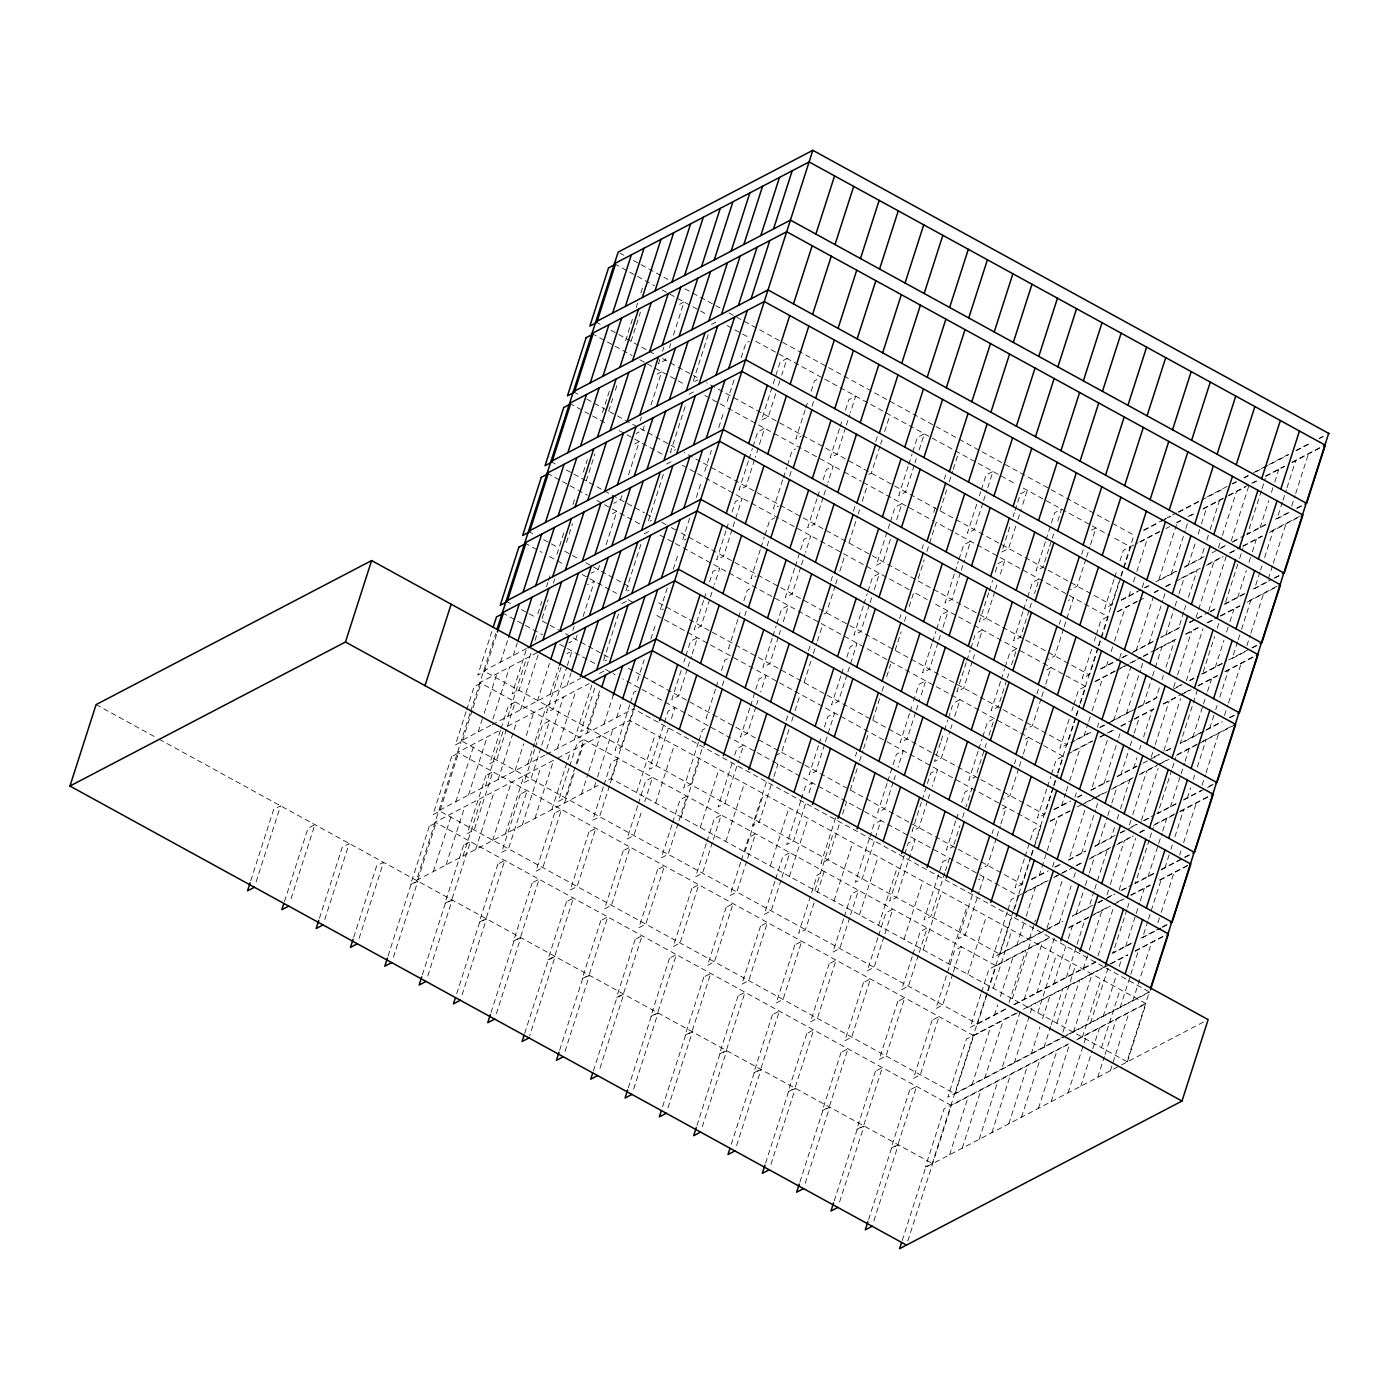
<?xml version="1.0" encoding="UTF-8"?>
<svg xmlns="http://www.w3.org/2000/svg" width="1399" height="1399" viewBox="0 0 1399 1399"><rect width="100%" height="100%" fill="white"/><g stroke="black" fill="none" stroke-linecap="round" stroke-linejoin="round"><path stroke-width="0.75" stroke-dasharray="5 3.75" d="M250.788 880.688L273.662 809.426L280.552 805.824L255.055 885.235M284.452 901.568L307.99 828.26L314.88 824.658L290.03 902.023M319.427 918.356L342.3 847.094L349.19 843.492L323.694 922.903M353.737 937.19L376.628 865.929L383.518 862.326L358.022 941.737M466.059 711.689L455.392 744.933L462.282 741.33L472.285 710.167M466.724 709.608L474.069 686.752L480.959 683.149L472.949 708.086M491.818 631.491L477.793 675.122L484.684 671.52L497.362 632.033M388.065 956.024L410.939 884.763L417.829 881.16L392.332 960.571M469.924 713.752L416.43 880.391L597.95 785.469M470.589 711.671L495.683 633.555M433.358 871.542L452.034 813.361M455.777 801.732L474.453 743.551M478.178 731.922L483.512 715.291M484.194 713.21L496.855 673.741M500.597 662.112L507.942 639.256M446.054 864.897L464.73 806.716M468.473 795.087L487.149 736.906M492.885 719.051L509.568 667.096M513.293 655.466L517.298 642.998M500.387 730.523L489.702 763.767L496.593 760.164L506.595 729.001M501.052 728.442L508.379 705.586L515.269 701.983L507.277 726.92M526.129 650.325L512.121 693.956L519.012 690.354L531.025 652.948M537.863 613.759L541.868 601.29M546.537 586.741L547.883 582.596M548.548 580.515L550.541 574.272M556.942 554.336L564.951 529.399M572.96 504.462L575.619 496.155M583.366 472.058L587.37 459.589M602.444 412.635L610.454 387.698M625.528 340.744L632.855 317.888M636.195 307.5L637.524 303.356M640.864 292.951L642.875 286.725M422.376 974.858L445.267 903.597L452.157 899.994L427.307 977.359M462.982 856.048L481.658 797.867M485.401 786.238L504.077 728.057M507.82 716.428L526.496 658.247M535.013 640.48L537.688 632.173M542.095 618.463L548.093 599.769M553.427 583.138L554.756 578.994M566.508 542.427L572.506 523.716M586.251 480.924L594.925 453.906M608.67 411.114L612.675 398.645M615.333 390.338L618.008 382.014M631.071 341.304L640.41 312.204M475.677 849.403L494.354 791.222M498.096 779.593L516.773 721.412M520.515 709.783L539.192 651.619M492.605 840.554L511.282 782.373M515.024 770.744L523.698 743.743M526.374 735.419L533.701 712.563M537.443 700.934L549.44 663.528M505.319 833.909L523.995 775.746M527.72 764.099L534.401 743.324M535.065 741.243L546.397 705.935M550.139 694.289L558.813 667.288M534.698 749.357L524.03 782.601L530.921 778.998L540.923 747.835M535.362 747.276L542.707 724.42L549.597 720.817L541.588 745.754M561.121 667.078L546.449 712.791L553.322 709.188L566.665 667.638M572.856 630.512L574.185 626.35M640.095 421.082L641.424 416.919M659.838 359.578L658.509 363.74L665.399 360.138L666.728 355.976M662.514 351.271L663.843 347.109M456.704 993.692L479.577 922.431L486.467 918.828L461.635 996.193M567.347 665.557L572.016 651.007L566.84 653.7M577.07 635.216L575.741 639.378L568.851 642.98M583.086 616.522L594.418 581.197L587.528 584.799M599.489 565.406L598.16 569.568L591.27 573.17M606.169 544.631L616.837 511.387L609.947 514.989M621.908 495.596L620.579 499.758L613.689 503.36M628.571 474.821L639.256 441.577L632.365 445.179M644.309 425.786L642.98 429.948L636.09 433.55M650.99 405.01L661.657 371.767L656.498 374.477M669.404 347.669L670.733 343.507M673.409 335.2L684.076 301.957L678.917 304.667M522.247 825.06L540.923 766.897M546.659 749.025L563.325 697.087M567.067 685.44L571.072 672.971M534.943 818.432L553.619 760.252L435.106 822.21L951.32 1105.472L1068.906 1044.004M557.344 748.622L576.038 690.441M551.871 809.566L567.207 761.79M567.872 759.709L570.547 751.403M574.272 739.756L592.966 681.593M569.026 768.191L558.341 801.435L565.231 797.832L575.234 766.652M569.69 766.11L577.035 743.254L583.908 739.651L575.916 764.588M594.767 687.993L580.76 731.625L587.65 728.022L599.664 690.616M618.515 614.021L603.179 661.814L606.624 660.013M640.934 544.211L625.598 592.004L629.025 590.203M663.353 474.401L647.999 522.194L651.444 520.393M685.09 406.672L670.418 452.384L675.577 449.674M708.174 334.781L692.837 382.574L697.996 379.863M491.032 1012.526L513.905 941.265L520.795 937.662L495.946 1015.027M564.566 802.939L574.569 771.776M577.245 763.452L583.243 744.758M586.985 733.128L600.328 691.578M581.494 794.09L588.157 773.315M588.839 771.234L600.171 735.909M603.913 724.28L613.252 695.181M594.19 787.445L596.866 779.138M597.53 777.057L612.867 729.264M616.609 717.635L621.943 701.004M603.336 787.025L592.669 820.251L599.559 816.666L609.562 785.486M604.001 784.944L611.346 762.088L618.236 758.485L610.226 783.423M629.76 704.746L615.088 750.441L621.978 746.856L634.639 707.369M630.424 702.665L633.764 692.278L637.21 690.476M637.489 680.648L644.17 659.856M650.832 639.081L656.166 622.468M667.253 587.982L659.908 610.838L663.353 609.037M673.251 569.271L678.585 552.657M689.655 518.172L682.327 541.028L685.772 539.227M696.335 497.397L701.004 482.847M704.729 471.218L711.409 450.426M718.754 427.587L723.423 413.037M727.148 401.408L734.492 378.552M741.155 357.777L745.824 343.227L749.269 341.426M524.695 1033.389L548.233 960.081L555.106 956.496L529.609 1035.89M611.118 778.596L633.537 708.786L1149.366 991.839L1126.947 1061.649L611.118 778.596L605.487 781.551M636.597 792.568L655.274 734.388M637.664 805.841L626.997 839.085L633.869 835.483L641.879 810.563M638.329 803.778L645.673 780.922L652.564 777.319L644.554 802.257M681.156 670.383L671.817 699.465L678.707 695.88L687.381 668.862M683.831 662.077L685.16 657.915M685.825 655.834L690.494 641.302L697.384 637.699L692.05 654.312M703.575 600.573L694.236 629.655L701.109 626.07L709.783 599.052M704.239 598.492L706.897 590.186M709.573 581.879L712.913 571.491L719.803 567.889L714.452 584.502M725.976 530.763L716.638 559.845L723.528 556.26L732.202 529.242M726.641 528.682L729.316 520.376M731.992 512.069L735.314 501.681L742.204 498.079L732.866 527.161M748.395 460.953L739.057 490.035L745.947 486.45L754.621 459.432M749.06 458.872L752.4 448.484M753.064 446.403L757.733 431.871L764.623 428.269L755.285 457.351M559.67 1050.194L582.544 978.915L589.434 975.313L563.937 1054.724M668.302 728.284L656.288 765.69L649.398 769.275L668.075 711.112L674.965 707.509L670.96 719.978M688.046 666.781L691.386 656.393M710.465 596.971L713.787 586.583M775.693 393.784L768.366 416.64L761.476 420.225L780.152 362.061L787.042 358.459L781.691 375.072M778.369 385.459L781.027 377.153M655.694 803.061L674.37 744.88M671.975 824.676L661.307 857.919L668.197 854.317L678.2 823.154M672.657 822.612L679.984 799.756L686.874 796.153L678.865 821.073M698.398 742.414L683.726 788.109L690.616 784.507L702.613 747.118M699.063 740.333L702.403 729.946L705.848 728.145M715.484 689.217L706.128 718.299L709.573 716.498M716.148 687.136L718.806 678.83M721.482 670.523L724.822 660.136L729.981 657.425M737.885 619.407L728.547 648.489L731.992 646.688M738.55 617.326L741.225 609.02M743.901 600.713L747.223 590.326L752.4 587.615M760.304 549.597L750.966 578.679L756.125 575.986M760.969 547.516L764.309 537.129M764.973 535.048L769.642 520.515L774.801 517.805M782.723 479.787L773.385 508.869L778.543 506.176M783.388 477.706L786.71 467.318M787.392 465.237L792.061 450.705L795.506 448.904M805.125 409.977L795.786 439.059L800.962 436.366M805.789 407.896L808.465 399.589M811.14 391.283L814.463 380.895L817.908 379.094M593.333 1071.057L616.872 997.749L623.762 994.147L598.912 1071.529M722.356 685.615L724.367 679.389M744.775 615.805L746.786 609.579M767.194 545.995L769.188 539.769M789.596 476.185L791.607 469.959M812.015 406.375L814.026 400.149M681.173 817.033L699.85 758.853M700.269 827.509L718.946 769.345M706.303 843.51L695.635 876.753L702.525 873.151L712.528 841.988M706.967 841.446L714.312 818.59L721.202 814.987L713.193 839.907M732.044 763.312L718.037 806.943L724.927 803.341L738.934 759.709M734.72 755.005L736.713 748.78L743.603 745.177L739.599 757.646M749.794 708.051L740.456 737.133L747.346 733.531L756.02 706.53M750.459 705.97L759.132 678.97L766.022 675.367L760.689 691.98M772.213 638.241L762.875 667.323L769.765 663.721L778.421 636.72M772.878 636.16L776.218 625.773M776.882 623.692L781.551 609.16L788.441 605.557L783.108 622.17M794.615 568.431L785.276 597.513L792.166 593.91L800.84 566.91M795.297 566.35L803.97 539.349L810.843 535.747L805.509 552.36M817.033 498.621L807.695 527.703L814.585 524.1L823.259 497.1M817.698 496.54L820.374 488.234M823.032 479.927L826.372 469.539L833.262 465.937L827.928 482.55M839.452 428.811L830.114 457.893L837.004 454.29L845.678 427.29M840.117 426.73L842.793 418.423M845.451 410.117L848.791 399.729L855.681 396.127L850.347 412.74M628.308 1087.845L651.182 1016.583L658.072 1012.981L633.24 1090.363M756.684 704.449L758.013 700.287M779.103 634.639L780.432 630.477M801.505 564.829L804.845 554.441M823.924 495.019L827.264 484.631M846.343 425.209L849.665 414.821M725.749 841.499L744.425 783.318M740.631 862.344L729.946 895.587L736.836 891.985L746.839 860.822M741.295 860.263L748.622 837.424L755.512 833.821L747.503 858.741M766.372 782.146L752.365 825.777L759.255 822.175L773.262 778.543M786.116 720.642L788.127 714.417M808.535 650.85L810.528 644.607M830.936 581.04L832.947 574.797M853.355 511.23L855.366 504.987M875.774 441.419L877.768 435.176M662.619 1106.679L685.51 1035.417L692.4 1031.815L666.903 1111.226M744.863 851.974L763.539 793.81M773.927 776.48L777.931 764.011L774.486 765.813M789.001 729.509L781.656 752.365L776.497 755.075M791.677 721.202L794.335 712.895M794.999 710.814L800.35 694.201M804.075 682.555L812.749 655.554M813.414 653.473L816.754 643.085M817.418 641.004L822.752 624.391M835.168 585.744L826.494 612.745L819.604 616.347M835.833 583.663L837.162 579.501M839.837 571.194L845.171 554.581M848.913 542.934L857.57 515.934M858.252 513.853L859.581 509.691M862.239 501.384L867.59 484.771M879.988 446.124L871.315 473.124L866.156 475.835M880.653 444.043L882 439.881M884.658 431.574L889.991 414.961M770.324 865.946L789.001 807.783M774.941 881.178L764.274 914.421L771.164 910.819L781.167 879.656M775.606 879.097L782.95 856.258L789.84 852.656L781.831 877.575M800.7 800.98L786.675 844.611L793.565 841.009L805.579 803.621M801.365 798.899L805.369 786.448L812.242 782.845L808.255 795.297M818.432 745.719L809.094 774.801L815.984 771.199L824.658 744.198M819.097 743.638L821.773 735.332M824.448 727.025L827.771 716.638L834.661 713.035L825.323 742.117M840.851 675.909L831.513 704.991L838.403 701.389L847.077 674.388M841.516 673.828L844.192 665.522M846.85 657.215L850.19 646.828L857.08 643.225L847.742 672.307M863.27 606.099L853.932 635.181L860.805 631.579L869.478 604.578M863.935 604.018L867.258 593.631M867.94 591.55L872.609 577.018L879.481 573.415L873.483 592.109M889.677 523.821L876.334 565.371L883.224 561.768L890.568 538.912M890.341 521.74L895.01 507.207L901.9 503.605L896.567 520.218M908.091 466.479L898.753 495.561L905.643 491.958L914.316 464.958M908.755 464.398L912.096 454.01M912.76 451.929L917.429 437.397L924.319 433.795L918.986 450.408M696.947 1125.513L719.82 1054.251L726.711 1050.649L701.214 1130.06M870.143 602.497L872.819 594.19M914.981 462.877L916.31 458.715M789.438 876.439L808.115 818.258M835.675 817.733L821.003 863.445L827.893 859.843L839.907 822.455M855.419 756.247L856.765 752.085M899.592 618.69L900.921 614.546M921.993 548.88L923.34 544.736M933.745 512.314L935.739 506.088M944.412 479.07L945.741 474.926M731.257 1144.347L754.148 1073.085L761.039 1069.483L736.189 1146.865M814.9 890.411L833.577 832.248M814.148 902.652L805.474 929.653L798.584 933.255L817.261 875.074L824.151 871.49L816.824 894.328M842.565 814.131L846.57 801.679M850.312 790.033L858.969 763.032M859.651 760.951L862.973 750.563M863.638 748.482L868.324 733.933M872.714 720.223L881.387 693.222M882.052 691.141L884.063 684.898M886.721 676.591L890.726 664.123M895.133 650.413L901.131 631.718M904.471 621.331L906.465 615.088M909.14 606.781L913.809 592.249L927.1 599.541M918.216 578.521L924.214 559.827M926.89 551.521L936.228 522.439L953.349 531.83M939.953 510.792L946.633 490.017M949.291 481.711L952.632 471.323M953.296 469.242L958.63 452.629M834.014 900.904L852.691 842.723M843.58 918.846L832.912 952.089L839.802 948.487L849.805 917.324M844.244 916.765L851.589 893.909L858.479 890.306L850.47 915.243M869.339 838.648L855.331 882.279L862.204 878.677L880.898 820.496L874.008 824.098L870.003 836.567M887.071 783.388L877.733 812.469L884.623 808.867L893.296 781.866M887.735 781.307L896.409 754.288L903.299 750.686L897.966 767.317M909.49 713.577L900.152 742.659L907.042 739.057L915.715 712.056M910.154 711.496L912.83 703.19M913.495 701.109L918.828 684.478L925.718 680.876L920.385 697.506M931.909 643.767L922.571 672.849L929.461 669.247L938.117 642.246M932.573 641.686L935.914 631.299M936.578 629.218L941.247 614.668L948.137 611.066L942.786 627.696M954.31 573.957L944.972 603.039L951.862 599.437L960.536 572.436M954.992 571.876L958.315 561.489M958.98 559.408L963.649 544.858L970.539 541.273L965.205 557.886M976.729 504.147L967.391 533.229L974.281 529.626L982.955 502.626M979.405 495.841L980.734 491.679M981.399 489.598L986.068 475.048L992.958 471.463L987.624 488.076M765.585 1163.181L788.459 1091.919L795.349 1088.317L770.517 1165.699M893.961 779.785L895.29 775.623M916.38 709.975L919.72 699.587M938.799 640.165L942.122 629.777M961.2 570.355L964.541 559.967M983.619 500.545L986.96 490.157M859.476 914.876L878.152 856.695M878.589 925.369L897.266 867.188M877.907 937.68L867.223 970.923L874.113 967.321L884.133 936.158M878.572 935.599L885.917 912.743L892.789 909.14L884.798 934.077M904.314 855.401L889.642 901.113L896.532 897.511L915.208 839.33L908.318 842.932L904.978 853.32M921.399 802.222L912.061 831.303L918.951 827.701L927.624 800.7M922.063 800.141L930.737 773.122L937.627 769.52L932.294 786.151M940.478 742.799L934.48 761.493L941.352 757.891L950.026 730.89M941.142 740.718L943.818 732.411M944.482 730.33L947.805 719.943M948.487 717.862L952.474 705.393M966.219 662.601L956.881 691.683L963.771 688.081L972.445 661.08M966.884 660.52L970.224 650.133M970.889 648.052L974.893 635.583M988.638 592.791L979.3 621.873L986.19 618.271L994.864 591.27M989.303 590.71L992.643 580.323M995.301 572.016L997.977 563.692L1004.867 560.09L999.533 576.72M1009.711 527.126L1001.719 552.063L1008.592 548.46L1017.265 521.46M1013.051 516.738L1014.38 512.594M1015.044 510.513L1020.396 493.882L1027.286 490.28L1021.935 506.91M799.913 1182.015L822.787 1110.754L829.677 1107.151L804.18 1186.562M928.289 798.619L929.618 794.457M950.69 728.809L952.037 724.647M954.695 716.34L960.029 699.71L953.156 703.312M973.109 658.999L974.438 654.837M977.114 646.53L982.448 629.9L975.558 633.502M995.528 589.189L996.857 585.027M1017.93 519.379L1021.27 508.991M904.051 939.341L922.728 881.16M912.218 956.514L901.551 989.758L908.441 986.155L918.444 954.992M912.882 954.433L920.227 931.577L927.117 927.974L919.108 952.911M955.709 821.056L946.371 850.137L953.261 846.535M956.391 818.975L959.049 810.668M961.725 802.344L965.048 791.956L971.938 788.354L965.94 807.066M978.128 751.246L968.79 780.327L975.68 776.725M978.793 749.164L982.133 738.777M982.798 736.696L987.467 722.146L992.643 719.453M1000.547 681.435L991.209 710.517L998.099 706.915L1006.773 679.914M1001.212 679.354L1004.552 668.967M1005.216 666.886L1009.886 652.336L1016.776 648.734L1011.442 665.364M1022.949 611.625L1013.61 640.707L1020.501 637.105L1029.174 610.104M1023.631 609.544L1026.953 599.157M1027.635 597.076L1032.305 582.526L1039.177 578.924L1034.508 593.473M1045.368 541.815L1036.029 570.897L1042.92 567.294L1048.918 548.6M1046.032 539.734L1054.706 512.716L1061.596 509.114L1056.927 523.663M834.224 1200.849L857.115 1129.588L863.987 1125.985L838.491 1205.396M944.867 872.714L930.86 916.345L923.97 919.947L942.646 861.767L949.536 858.164L945.532 870.633M953.926 844.454L959.941 825.76M962.599 817.453L965.275 809.129M977.009 772.563L984.354 749.707M985.018 747.643L986.347 743.481M989.023 735.174L994.357 718.544M1007.437 677.833L1008.766 673.671M1029.839 608.023L1031.85 601.78M1049.582 546.519L1051.593 540.294M1052.258 538.213L1053.587 534.051M923.165 949.816L941.842 891.653M948.627 963.806L967.321 905.625M972.288 895.15L958.28 938.781L965.17 935.179L979.178 891.548M992.031 833.647L993.377 829.485M1014.45 763.837L1015.779 759.692M1036.869 694.026L1038.862 687.801M1059.27 624.216L1060.617 620.072M1081.689 554.406L1083.7 548.181M868.552 1219.683L891.425 1148.422L898.315 1144.819L873.466 1222.184M952.771 973.826L942.751 1004.989L935.879 1008.592L954.555 950.411L961.445 946.808L953.436 971.745M979.842 889.467L983.847 876.998L978.688 879.709M996.263 838.351L987.589 865.369L980.699 868.971M996.927 836.287L1000.268 825.9M1000.932 823.819L1006.266 807.188L1002.821 808.989M1018.664 768.541L1010.008 795.559L1003.118 799.161M1019.346 766.477L1022.669 756.09M1023.334 754.009L1028.685 737.378L1025.24 739.179M1041.083 698.731L1032.41 725.749L1025.519 729.351M1041.748 696.667L1045.088 686.279M1045.753 684.198L1051.086 667.568L1045.927 670.278M1063.502 628.92L1054.829 655.939L1047.938 659.541M1064.167 626.857L1073.505 597.758L1068.346 600.468M1085.904 559.11L1077.247 586.129L1070.357 589.731M1086.586 557.047L1089.908 546.659M1090.573 544.578L1095.924 527.948L1090.748 530.658M967.741 974.281L986.417 916.118M980.856 994.182L970.189 1027.426L1005.986 1008.696M981.538 992.101L988.866 969.245L1049.74 937.417M1007.28 911.903L992.608 957.616L1045.753 929.828M1007.945 909.822L1011.285 899.435L1023.946 892.807M1024.365 858.706L1015.027 887.805L1021.9 884.203M1025.03 856.643L1033.704 829.624L1040.576 826.022M1046.767 788.896L1037.428 817.995L1044.319 814.393M1047.431 786.833L1050.771 776.445M1051.436 774.364L1056.105 759.814L1062.995 756.212M1069.186 719.103L1059.847 748.185L1066.737 744.583M1071.844 710.779L1073.19 706.635M1073.855 704.554L1078.524 690.004L1085.414 686.402M1091.605 649.293L1082.266 678.375L1089.139 674.773M1094.263 640.969L1095.592 636.825M1096.274 634.744L1100.943 620.194L1107.833 616.592M1114.006 579.483L1104.668 608.565L1111.558 604.963M1114.671 577.402L1117.346 569.078M1120.022 560.772L1123.345 550.384L1137.947 542.76M902.215 1240.546L925.753 1167.256L1119.812 1065.793M987.082 992.66L932.259 1163.443L925.369 1167.046L944.045 1108.865L1068.521 1043.794M987.746 990.579L1012.841 912.463M1013.506 910.382L1030.573 857.185M1031.238 855.121L1034.578 844.734M1035.243 842.653L1052.992 787.375M1053.657 785.311L1056.997 774.924M1057.661 772.843L1075.411 717.565M1076.076 715.501L1079.416 705.113M1080.08 703.032L1097.813 647.754M1098.477 645.691L1120.232 577.944M1120.896 575.881L1133.977 535.152M907.794 1241.018L951.32 1105.472M544.858 755.145L438.849 810.581L955.045 1093.843L973.721 1035.662L1020.291 1011.32L1001.597 1069.501M490.874 725.277L461.25 740.771L977.464 1024.033L987.467 992.87M988.131 990.789L996.14 965.852L1050.107 937.627M526.461 648.576L483.669 670.96L999.883 954.223L1011.879 916.817M1014.555 908.511L1018.559 896.042L622.8 678.882M1030.958 857.395L1022.284 884.413L1003.17 873.92M1031.623 855.331L1040.961 826.232L654.68 614.266M1053.377 787.585L1044.703 814.603L656.498 601.57M1054.042 785.521L1057.382 775.133M1058.046 773.052L1063.38 756.422L659.891 535.013M1075.796 717.774L1067.122 744.793L678.917 531.76M1076.461 715.711L1079.783 705.323M1080.465 703.242L1085.799 686.612L934.48 603.581M1098.198 647.964L1089.524 674.983L684.128 452.524M1098.862 645.901L1108.2 616.802L955.255 532.879M1120.616 578.154L1111.943 605.172L706.547 382.714M1121.281 576.091L1130.619 546.992L1111.505 536.499M993.22 988.254L1011.897 930.09M949.571 1154.805L968.248 1096.624M971.973 1084.994L990.649 1026.814M994.392 1015.184L997.732 1004.797M1000.39 996.473L1013.068 957.003M1016.811 945.374L1025.484 918.356M1026.149 916.275L1035.487 887.193M1039.212 875.564L1057.889 817.383M1061.631 805.754L1065.636 793.285M1066.3 791.204L1068.976 782.898M1069.64 780.817L1080.308 747.573M1084.05 735.944L1088.055 723.475M1088.719 721.394L1091.377 713.088M1092.042 711.007L1102.727 677.763M1106.452 666.134L1108.463 659.891M1111.121 651.584L1113.796 643.278M1114.461 641.197L1125.128 607.953M1128.871 596.324L1130.864 590.081M1133.54 581.774L1136.215 573.468M1136.88 571.387L1147.547 538.143M962.267 1148.159L980.944 1089.978M984.669 1078.349L1003.345 1020.168M1009.099 1002.314L1025.764 950.358M1029.507 938.729L1035.505 920.035M1052.59 866.838L1054.584 860.612M1074.992 797.028L1076.338 792.883M1097.411 727.218L1098.74 723.073M1119.83 657.408L1121.159 653.263M1142.231 587.597L1144.242 581.372M1012.316 998.746L1030.993 940.565M979.195 1139.311L997.872 1081.13M1024.016 999.69L1042.692 941.51M1047.099 927.799L1062.436 880.023M1084.855 810.213L1068.853 860.07L1085.309 851.466M1107.274 740.403L1091.255 790.26L1109.599 780.677M1113.674 720.45L1131.022 666.431M1136.093 650.64L1153.423 596.621M1176.507 524.73L1158.494 580.83L1176.839 571.247M991.891 1132.665L1010.568 1074.502M1014.31 1062.855L1032.987 1004.692M1036.711 993.045L1055.388 934.882M1059.13 923.235L1071.144 885.847M1073.802 877.523L1076.478 869.216M1081.549 853.425L1095.557 809.794M1096.221 807.713L1097.55 803.568M1103.951 783.615L1117.958 739.984M1118.64 737.903L1119.969 733.758M1126.37 713.805L1140.377 670.173M1141.042 668.11L1143.717 659.786M1148.789 643.995L1162.796 600.363M1163.461 598.3L1166.136 589.976M1171.19 574.185L1185.215 530.553M1185.88 528.49L1188.538 520.166M1037.796 1012.719L1056.472 954.555M1008.819 1123.817L1027.496 1065.636M1031.238 1054.007L1039.912 1027.006M1042.57 1018.682L1049.915 995.826M1053.639 984.196L1067.647 940.565M1068.329 938.484L1072.316 926.016M1076.058 914.386L1084.732 887.386M1085.397 885.305L1088.737 874.917M1089.401 872.836L1094.735 856.205M1098.477 844.576L1107.151 817.576M1107.816 815.495L1111.138 805.107M1111.82 803.026L1117.154 786.413M1120.879 774.766L1129.553 747.766M1130.217 745.684L1133.557 735.297M1134.222 733.216L1139.555 716.603M1143.298 704.956L1151.972 677.955M1152.636 675.874L1161.974 646.793M1165.717 635.146L1174.391 608.145M1175.055 606.064L1178.395 595.677M1179.06 593.596L1184.393 576.983M1188.118 565.336L1195.463 542.48M1198.139 534.173L1200.797 525.867M1201.461 523.786L1206.812 507.172M1021.515 1117.171L1040.191 1059.008M1043.934 1047.361L1050.597 1026.586M1051.261 1024.523L1062.61 989.198M1066.353 977.551L1076.356 946.389M1077.02 944.325L1085.029 919.388M1094.088 891.128L1088.754 907.741L1072.299 916.362M1094.77 889.047L1107.431 849.578M1114.513 827.543L1111.173 837.931L1094.717 846.552M1117.171 819.237L1119.847 810.93M1120.512 808.849L1129.85 779.768M1133.592 768.121L1136.915 757.733M1139.59 749.427L1140.919 745.282M1143.595 736.958L1152.269 709.958M1159.334 687.923L1155.994 698.328L1137.649 707.911M1162.009 679.617L1163.338 675.472M1165.997 667.148L1174.67 640.147M1183.746 611.888L1178.413 628.518L1161.957 637.122M1184.411 609.807L1185.757 605.662M1188.416 597.338L1197.089 570.337M1204.154 548.303L1200.832 558.708L1184.358 567.312M1206.83 539.997L1209.505 531.69M1210.17 529.609L1219.508 500.527M1056.892 1023.211L1075.569 965.03M1038.443 1108.323L1057.119 1050.159M1062.855 1032.287L1079.538 980.349M1083.281 968.703L1088.614 952.089M1089.279 950.008L1101.957 910.539M1107.029 894.748L1109.687 886.424M1110.351 884.36L1124.359 840.729M1129.43 824.938L1132.106 816.631M1132.77 814.55L1146.778 770.919M1151.185 757.209L1154.507 746.821M1155.189 744.74L1169.197 701.109M1173.586 687.399L1176.926 677.011M1177.591 674.93L1191.598 631.299M1196.005 617.589L1214.017 561.489M1218.424 547.778L1221.764 537.391M1222.429 535.31L1236.436 491.679M1051.139 1101.695L1069.815 1043.514M1073.558 1031.885L1092.234 973.704M1097.97 955.832L1113.324 908.056M1119.06 890.184L1135.726 838.246M1141.462 820.374L1158.145 768.436M1163.881 750.563L1180.564 698.626M1186.3 680.753L1202.965 628.816M1208.701 610.943L1226.713 554.843M1231.12 541.133L1249.132 485.033M1082.371 1037.184L1101.048 979.003M1068.067 1092.846L1083.421 1045.053M1084.085 1042.972L1086.743 1034.665M1090.486 1023.036L1109.162 964.855L1023.841 1009.466M1126.912 909.595L1112.904 953.226L1131.249 943.626M1127.577 907.514L1128.906 903.352M1149.331 839.785L1135.306 883.416L1153.65 873.815M1149.995 837.704L1153.318 827.316M1171.732 769.975L1157.725 813.606L1176.069 804.005M1172.397 767.894L1175.737 757.506M1197.492 689.777L1180.144 743.796L1204.119 731.24M1203.227 671.905L1214.559 636.58M1217.235 628.273L1219.893 619.967M1225.629 602.095L1238.972 560.544M1239.636 558.463L1242.977 548.076M1261.391 490.734L1247.383 534.366L1265.728 524.765M1262.055 488.653L1265.396 478.266M1080.78 1086.201L1092.112 1050.876M1092.776 1048.795L1099.457 1028.02M1103.181 1016.391L1116.524 974.841M1119.2 966.517L1121.858 958.21M1125.6 946.581L1135.603 915.418M1136.268 913.337L1139.608 902.95M1140.272 900.869L1144.277 888.4M1148.019 876.771L1158.022 845.608M1158.687 843.527L1162.027 833.139M1162.691 831.058L1166.696 818.59M1170.421 806.961L1180.441 775.798M1181.106 773.717L1184.428 763.329M1185.11 761.248L1189.098 748.78M1192.84 737.151L1202.843 705.988M1203.507 703.907L1206.847 693.519M1207.512 691.438L1211.517 678.97M1215.259 667.34L1223.933 640.322M1226.591 632.016L1229.266 623.709M1229.931 621.628L1233.935 609.16M1237.66 597.53L1246.334 570.512M1249.01 562.206L1251.668 553.899M1252.35 551.818L1256.337 539.349M1260.079 527.72L1268.753 500.702M1271.429 492.396L1274.087 484.089M1274.751 482.008L1278.756 469.539M1101.468 1047.676L1120.144 989.495M1097.708 1077.352L1104.371 1056.577M1105.035 1054.496L1116.385 1019.171M1120.109 1007.542L1138.786 949.361M1147.862 921.102L1142.528 937.732L1160.873 928.132M1148.527 919.021L1161.205 879.551M1164.947 867.922L1170.281 851.292M1170.946 849.21L1172.275 845.066M1174.95 836.759L1183.624 809.741M1187.349 798.112L1190.689 787.724M1193.364 779.4L1194.694 775.256M1197.369 766.949L1206.025 739.931M1209.768 728.302L1215.101 711.671M1215.766 709.59L1217.113 705.446M1219.771 697.139L1228.444 670.121M1237.52 641.861L1232.187 658.492L1244.883 651.847M1238.185 639.78L1240.861 631.474M1241.525 629.393L1250.863 600.311M1259.939 572.051L1254.588 588.682L1267.302 582.036L1272.635 565.423M1260.604 569.97L1261.933 565.826M1264.609 557.519L1273.265 530.501M1282.341 502.241L1277.007 518.872L1289.703 512.226M1283.005 500.177L1286.346 489.772M1287.01 487.709L1295.684 460.691M1110.404 1070.707L1129.08 1012.526M1132.805 1000.897L1151.499 942.716M1157.9 922.78L1160.558 914.474M1161.222 912.393L1173.901 872.906M1179.637 855.051L1180.983 850.889M1183.641 842.583L1196.32 803.096M1202.056 785.241L1205.396 774.854M1206.06 772.773L1218.739 733.286M1224.475 715.431L1227.797 705.044M1228.479 702.963L1241.14 663.476M1246.876 645.621L1250.216 635.233M1250.881 633.152L1263.559 593.666M1273.3 563.342L1285.978 523.856M1291.714 506.001L1295.037 495.613M1295.719 493.532L1308.38 454.045M1127.332 1061.858L1146.008 1003.678L629.795 720.415L555.49 759.272M711.514 324.393L718.404 320.791M689.095 394.203L695.985 390.601M666.676 464.013L673.566 460.411M644.274 533.823L651.147 530.221M621.856 603.634L628.746 600.031M537.373 652.564L479.927 682.59L996.14 965.852M492.098 724.647L580.777 678.288M599.437 673.444L606.327 669.841M498.429 731.012L457.525 752.4L973.721 1035.662M507.645 726.203L589.189 683.551M546.467 754.306L633.537 708.786M1143.613 530.116L1162.884 520.026M1164.807 519.029L1176.384 512.978M1178.308 511.964L1199.52 500.877M1207.232 496.855L1230.351 484.753M1232.292 483.757L1236.139 481.728M1243.851 477.706L1251.563 473.666M1253.487 472.67L1266.987 465.605M1268.91 464.608L1288.182 454.518M1295.894 450.495L1311.318 442.434M1319.03 438.394L1322.877 436.383M1143.997 530.326L1159.421 522.264M1161.345 521.25L1170.98 516.214M1178.692 512.174L1199.905 501.087M1201.828 500.09L1224.964 487.989M1232.659 483.967L1236.524 481.938M1244.236 477.916L1248.083 475.905M1255.795 471.865L1288.566 454.727M1296.278 450.705L1311.702 442.644M1319.414 438.604L1323.262 436.593M1139.87 541.745L1159.159 531.672M1176.507 522.596L1180.354 520.585M1188.066 516.546L1193.854 513.52M1203.49 508.484L1226.626 496.4M1228.549 495.386L1249.744 484.299M1251.685 483.285L1257.456 480.259M1265.168 476.237L1284.457 466.164M1292.169 462.125L1324.923 444.987M1140.028 542.078L1160.243 531.498M1165.892 528.56L1169.651 526.584M1177.171 522.649L1180.808 520.76M1189.884 516.021L1193.644 514.045M1203.035 509.131L1227.028 496.593M1228.917 495.613L1245.495 486.939M1252.892 483.075L1256.652 481.099M1266.06 476.185L1284.404 466.601M1291.924 462.667L1325.308 445.197M1121.194 599.926L1142.406 588.839M1144.33 587.825L1148.194 585.814M1155.889 581.774L1177.101 570.687M1184.813 566.665L1204.084 556.592M1221.432 547.516L1225.297 545.505M1233.009 541.465L1244.568 535.415M1246.492 534.418L1265.78 524.328M1275.416 519.291L1288.899 512.244M1296.611 508.204L1306.246 503.168M1121.351 600.258L1137.947 591.585M1145.326 587.72L1149.086 585.744M1212.111 552.797L1225.017 546.047M1232.327 542.217L1237.975 539.28M1297.24 508.292L1306.631 503.378M1117.469 611.555L1136.74 601.483M1154.088 592.407L1157.935 590.395M1165.647 586.356L1173.359 582.334M1181.071 578.294L1200.359 568.221M1208.054 564.182L1221.554 557.134M1229.266 553.095L1240.826 547.061M1242.767 546.047L1262.038 535.974M1271.674 530.921L1302.521 514.797M1117.609 611.888L1137.842 601.308M1139.048 600.678L1146.76 596.656M1154.472 592.616L1158.389 590.57M1166.032 586.566L1173.744 582.544M1175.667 581.529L1198.803 569.445M1206.498 565.423L1223.093 556.75M1230.473 552.885L1236.121 549.929M1243.151 546.257L1262.423 536.184M1269.505 532.477L1302.906 515.007M1100.716 668.722L1119.987 658.649M1121.911 657.635L1125.775 655.624M1133.487 651.584L1158.547 638.486M1160.471 637.472L1179.742 627.399M1189.377 622.363L1195.166 619.337M1197.089 618.323L1208.666 612.29M1210.59 611.276L1216.378 608.25M1224.09 604.228L1245.285 593.141M1252.997 589.101L1272.268 579.029M1274.209 578.014L1283.845 572.978M1100.821 669.089L1115.528 661.395M1122.925 657.53L1130.444 653.595M1132.316 652.599L1154.42 641.057M1189.692 622.607L1204.417 614.913M1209.925 612.028L1217.445 608.11M1224.964 604.176L1245.197 593.596M1274.821 578.102L1284.23 573.188M1095.05 681.365L1118.186 669.264M1120.109 668.267L1127.821 664.228M1129.745 663.231L1141.322 657.18M1143.245 656.166L1154.805 650.115M1156.728 649.119L1176.017 639.028M1185.652 633.992L1199.135 626.944M1206.847 622.905L1218.424 616.872M1220.348 615.857L1239.619 605.784M1249.255 600.731L1280.102 584.607M1095.207 681.698L1115.423 671.118M1116.629 670.488L1128.591 664.245M1132.053 662.427L1135.971 660.38M1143.63 656.376L1151.342 652.354M1153.266 651.339L1176.402 639.238M1185.967 634.237L1199.52 627.154M1208.071 622.695L1213.702 619.74M1220.732 616.067L1240.004 605.994M1247.104 602.287L1280.487 584.817M1076.373 739.546L1091.797 731.485M1099.509 727.445L1109.145 722.409M1111.068 721.394L1136.128 708.296M1138.052 707.282L1157.34 697.209M1176.611 687.136L1182.4 684.111M1190.094 680.071L1193.959 678.06M1201.671 674.038L1226.731 660.923M1228.654 659.926L1249.867 648.839M1251.79 647.824L1261.426 642.788M1070.882 742.817L1093.109 731.205M1100.506 727.34L1135.778 708.891M1172.922 689.462L1181.998 684.723M1189.395 680.858L1198.786 675.944M1202.563 673.986L1222.778 663.406M1252.402 647.912L1261.811 642.998M1072.631 751.176L1091.919 741.103M1099.631 737.063L1105.402 734.038M1107.326 733.041L1113.114 730.016M1120.826 725.976L1132.386 719.925M1134.327 718.929L1153.598 708.838M1163.234 703.802L1182.505 693.729M1184.446 692.715L1190.217 689.69M1197.929 685.667L1217.217 675.595M1224.912 671.555L1257.684 654.417M1067.227 754.411L1093.004 740.928M1100.523 737.011L1106.172 734.055M1109.652 732.237L1113.569 730.191M1121.211 726.186L1128.276 722.496M1134.711 719.138L1153.983 709.048M1163.548 704.047L1179.042 695.95M1180.966 694.953L1191.301 689.55M1198.313 685.877L1217.585 675.804M1225.297 671.765L1258.068 654.627M1053.954 809.356L1069.378 801.295M1077.09 797.255L1082.878 794.23M1090.59 790.208L1107.938 781.132M1117.574 776.095L1136.845 766.005M1154.192 756.946L1163.828 751.91M1165.769 750.896L1171.54 747.87M1181.176 742.834L1204.312 730.733M1206.235 729.736L1221.659 721.674M1229.371 717.635L1239.007 712.598M1054.112 809.689L1070.707 801.015M1078.087 797.15L1081.847 795.174M1117.119 776.742L1141.112 764.204M1142.983 763.207L1159.579 754.533M1166.976 750.668L1170.736 748.71M1206.008 730.261L1222.464 721.657M1229.983 717.722L1237.52 713.787M1050.229 820.986L1069.501 810.913M1077.213 806.873L1083.001 803.848M1084.925 802.851L1096.484 796.8M1098.407 795.786L1106.119 791.764M1113.831 787.724L1133.12 777.652M1140.815 773.612L1160.103 763.539M1162.027 762.525L1167.815 759.5M1177.451 754.463L1200.587 742.379M1202.51 741.365L1235.282 724.227M1050.369 821.318L1070.602 810.738M1081.444 805.072L1093.021 799.021M1094.945 798.025L1109.634 790.33M1111.505 789.351L1131.564 778.858M1139.258 774.854L1156.623 765.76M1158.547 764.763L1168.882 759.36M1176.402 755.425L1235.667 724.437M1031.553 879.167L1046.959 871.105M1054.671 867.065L1060.459 864.04M1068.171 860.018L1085.519 850.942M1095.155 845.905L1118.291 833.804M1120.214 832.807L1124.079 830.779M1131.791 826.757L1141.427 821.72M1143.35 820.706L1154.909 814.655M1156.851 813.658L1176.122 803.568M1183.834 799.546L1201.181 790.47M1208.893 786.43L1216.605 782.408M1031.693 879.499L1048.288 870.825M1055.685 866.96L1061.316 864.005M1120.582 833.017L1137.177 824.343M1144.557 820.479L1150.205 817.523M1183.589 800.071L1205.693 788.511M1207.582 787.532L1216.99 782.618M1025.887 891.81L1047.082 880.723M1054.794 876.683L1060.582 873.658M1062.506 872.661L1068.294 869.636M1076.006 865.596L1081.777 862.571M1091.43 857.535L1110.701 847.462M1118.413 843.422L1131.896 836.375M1139.608 832.335L1145.396 829.31M1155.032 824.273L1178.168 812.189M1180.091 811.175L1212.863 794.037M1022.319 894.083L1048.183 880.548M1053.832 877.61L1082.161 862.781M1089.087 859.161L1114.968 845.643M1116.839 844.664L1133.435 835.972M1139.993 832.545L1145.781 829.52M1153.493 825.497L1177.975 812.697M1179.864 811.717L1211.359 795.244M1047.676 928.814L1063.1 920.752M1072.736 915.715L1095.872 903.614M1097.795 902.617L1105.507 898.578M1107.448 897.563L1113.219 894.556M1120.931 890.516L1132.508 884.465M1134.432 883.468L1153.703 873.378M1161.415 869.356L1182.627 858.269M1184.551 857.255L1194.186 852.218M999.883 954.223L1062.89 921.276M1098.163 902.827L1114.758 894.153M1122.155 890.289L1127.786 887.333M1161.187 869.881L1183.292 858.321M1185.163 857.342L1194.571 852.428M1069.011 927.345L1092.147 915.261M1094.07 914.246L1109.494 906.185M1117.206 902.145L1122.977 899.12M1130.689 895.098L1149.978 885.025M1159.614 879.971L1190.444 863.848M1068.556 927.992L1088.667 917.482M1090.59 916.467L1111.803 905.38M1113.726 904.384L1124.062 898.98M1131.074 895.308L1150.345 885.235M1159.998 880.181L1188.958 865.054M1013.698 1004.674L1100.453 959.312M1112.013 953.279L1131.284 943.188M1140.937 938.152L1160.208 928.079M1162.132 927.065L1171.767 922.028M977.464 1024.033L1005.269 1009.483M1014.607 1004.604L1095.977 962.075M1162.744 927.152L1172.152 922.238M1015.744 1013.278L966.464 1039.055L947.77 1097.236L1064.534 1036.187M1023.456 1009.256L1108.288 964.908M1110.211 963.894L1127.559 954.835M1135.271 950.795L1166.101 934.672M1110.981 963.911L1127.944 955.045M1135.026 951.337L1166.539 934.847M1066.475 1035.173L1149.366 991.839M955.045 1093.843L1060.862 1038.513M1062.68 1037.568L1149.733 992.048M1078.157 1038.74L1145.624 1003.468M1076.618 1039.964L1146.008 1003.678M1121.438 1064.936L1206.218 1020.605M620.054 253.149L623.884 255.248M633.432 260.476L667.865 279.38M685.02 288.789L721.394 308.742M728.949 312.904L1134.362 535.362M614.406 263.729L654.557 285.763M662.182 289.943L708.104 315.142M727.218 325.635L748.238 337.176M755.792 341.304L1015.901 484.054M1023.246 488.076L1109.582 535.45M595.729 321.91L601.465 325.058M611.031 330.304L654.959 354.402M662.601 358.599L696.999 377.468M592.004 333.539L632.156 355.573M639.763 359.753L685.685 384.952M704.799 395.445L842.268 470.868M844.174 471.918L861.382 481.361M863.288 482.41L934.235 521.337M573.328 391.72L579.046 394.868M586.688 399.047L674.65 447.313M569.585 403.349L607.796 424.317M619.302 430.63L663.266 454.762M682.38 465.255L911.816 591.147M550.909 461.53L556.645 464.678M566.21 469.924L602.497 489.825M604.403 490.874L644.519 512.891M646.425 513.94L654.067 518.137M661.797 522.369L669.439 526.566M671.363 527.615L677.099 530.763M547.166 473.159L587.318 495.194M596.883 500.44L640.847 524.573M528.49 531.34L534.226 534.488M543.774 539.717L557.169 547.079M564.794 551.258L578.207 558.621M585.814 562.783L631.736 587.982M524.765 542.969L541.955 552.413M549.597 556.592L564.916 565.004M582.124 574.447L616.522 593.333M627.994 599.629L633.73 602.777M506.088 601.15L511.807 604.298M521.372 609.527L534.768 616.889M542.375 621.069L609.317 657.792M628.343 668.232L1001.264 872.871M502.346 612.779L542.497 634.814M559.652 644.24L596.026 664.193M605.505 669.387L615.14 674.685M96.094 704.606L157.353 738.217M159.276 739.267L932.643 1163.653M429.231 826.372L410.554 884.553L417.444 880.95L436.121 822.769L429.231 826.372M451.65 756.562L432.973 814.743L439.863 811.14L458.54 752.959L451.65 756.562M463.559 845.206L444.882 903.387L451.772 899.784L470.449 841.603L463.559 845.206M485.978 775.396L467.301 833.577L474.191 829.974L492.868 771.793L485.978 775.396M497.887 864.04L479.21 922.221L486.083 918.618L504.759 860.437L497.887 864.04M520.288 794.23L501.611 852.411L508.502 848.808L527.178 790.627L520.288 794.23M532.197 882.874L513.52 941.055L520.411 937.452L539.087 879.272L532.197 882.874M554.616 813.064L535.939 871.245L542.829 867.642L561.506 809.461L554.616 813.064M566.525 901.708L547.848 959.871L554.721 956.286L573.415 898.106L566.525 901.708M588.927 831.898L570.25 890.061L577.14 886.476L595.817 828.295L588.927 831.898M600.836 920.542L582.159 978.705L589.049 975.103L607.726 916.94L600.836 920.542M623.255 850.732L604.578 908.895L611.468 905.293L630.145 847.129L623.255 850.732M635.163 939.376L616.487 997.539L623.377 993.937L642.054 935.774L635.163 939.376M657.582 869.566L638.888 927.729L645.778 924.127L664.455 865.964L657.582 869.566M669.474 958.21L650.797 1016.374L657.687 1012.771L676.364 954.608L669.474 958.21M691.893 888.4L673.216 946.563L680.106 942.961L698.783 884.798L691.893 888.4M703.802 977.044L685.125 1035.208L692.015 1031.605L710.692 973.442L703.802 977.044M726.221 907.234L707.544 965.397L714.417 961.795L733.093 903.632L726.221 907.234M738.112 995.861L719.436 1054.042L726.326 1050.439L745.002 992.276L738.112 995.861M760.531 926.068L741.855 984.231L748.745 980.629L767.421 922.466L760.531 926.068M772.44 1014.695L753.764 1072.876L760.654 1069.273L779.33 1011.11L772.44 1014.695M794.859 944.885L776.183 1003.066L783.073 999.463L801.749 941.3L794.859 944.885M806.768 1033.529L788.092 1091.71L794.964 1088.107L813.641 1029.926L806.768 1033.529M829.17 963.719L810.493 1021.9L817.383 1018.297L836.06 960.116L829.17 963.719M841.079 1052.363L822.402 1110.544L829.292 1106.941L847.969 1048.76L841.079 1052.363M863.498 982.553L844.821 1040.734L851.711 1037.131L870.388 978.95L863.498 982.553M875.407 1071.197L856.73 1129.378L863.62 1125.775L882.297 1067.594L875.407 1071.197M897.808 1001.387L879.132 1059.568L886.022 1055.965L904.698 997.784L897.808 1001.387M909.717 1090.031L891.041 1148.212L897.931 1144.609L916.607 1086.428L909.717 1090.031M932.136 1020.221L913.46 1078.402L920.35 1074.799L939.026 1016.618L932.136 1020.221"/><path stroke-width="1.5" d="M906.482 1245.093L69.95 786.046L96.094 704.606L371.609 560.562L1208.141 1019.609L1181.998 1101.048L899.592 1248.695L901.568 1242.592M250.124 882.734L247.518 890.866L254.408 887.263M69.95 786.046L345.466 642.001L371.609 560.562M283.787 903.597L281.829 909.7L288.719 906.097M318.762 920.385L316.157 928.534L323.047 924.931M424.999 685.65L451.143 604.211M353.09 939.219L350.467 947.368L357.357 943.765M493.147 627.329L496.488 616.942L503.36 613.339L497.362 632.033M387.418 958.053L384.795 966.202L391.685 962.599M497.012 629.41L618.148 252.1L812.836 150.305L1329.05 433.568M508.606 637.175L519.274 603.931M523.016 592.302L541.693 534.121M545.418 522.492L564.094 464.311M567.837 452.681L586.513 394.501M590.256 382.871L608.932 324.69M612.657 313.061L631.351 254.88M517.962 640.917L531.97 597.286M535.712 585.656L554.389 527.475M558.131 515.846L576.808 457.665M580.533 446.036L599.209 387.855M602.952 376.226L621.628 318.045M625.37 306.416L644.047 248.235M421.729 976.887L419.123 985.036L425.995 981.433M530.221 646.618L548.898 588.437M552.64 576.808L571.317 518.627M575.059 506.998L593.736 448.817M597.46 437.188L616.137 379.007M619.879 367.377L638.556 309.196M642.298 297.567L660.975 239.386M542.917 639.973L561.594 581.809M565.336 570.162L584.013 511.999M587.755 500.352L606.432 442.189M610.156 430.542L628.851 372.379M632.575 360.732L651.252 302.569M654.994 290.922L673.671 232.759M550.786 659.384L556.12 642.753M559.845 631.124L578.521 572.943M582.264 561.314L600.94 503.133M604.683 491.504L623.359 433.323M627.084 421.694L645.778 363.513M649.503 351.883L668.18 293.703M671.922 282.073L690.599 223.892M559.478 665.207L568.816 636.125M572.558 624.479L591.235 566.315M594.96 554.669L613.636 496.505M617.379 484.858L636.055 426.695M639.798 415.048L658.474 356.885M662.199 345.238L680.876 287.075M684.618 275.428L703.295 217.265M455.392 997.767L453.433 1003.87L460.323 1000.268M571.736 670.908L585.744 627.277M589.486 615.63L608.163 557.467M611.888 545.82L630.564 487.656M634.307 476.01L652.983 417.846M656.726 406.2L675.402 348.036M679.127 336.39L697.804 278.226M701.546 266.579L720.223 208.416M580.428 676.731L598.44 620.631M602.182 609.002L620.859 550.821M624.584 539.192L643.278 481.011M647.003 469.382L665.679 411.201M669.422 399.572L688.098 341.391M691.84 329.762L710.517 271.581M714.242 259.952L732.919 201.771M596.691 669.946L615.368 611.783M619.11 600.136L637.787 541.973M641.529 530.326L660.206 472.163M663.93 460.516L682.607 402.352M686.349 390.706L705.026 332.542M708.768 320.896L727.445 262.732M731.17 251.086L749.847 192.922M490.367 1014.555L487.761 1022.704L494.651 1019.102M601.657 687.416L605.662 674.948M609.387 663.318L628.064 605.137M631.806 593.508L650.483 535.327M654.225 523.698L672.902 465.517M676.626 453.888L695.303 395.707M699.045 384.078L717.722 325.897M721.464 314.268L740.141 256.087M743.866 244.458L762.56 186.277M613.252 695.181L622.59 666.099M626.315 654.47L644.991 596.289M648.734 584.66L667.41 526.479M671.153 514.849L689.829 456.669M693.554 445.039L712.231 386.858M715.973 375.229L734.65 317.048M738.392 305.419L757.069 247.238M760.794 235.609L779.488 177.428M622.607 698.94L635.286 659.454M639.028 647.824L657.705 589.644M661.43 578.014L680.106 519.833M683.849 508.204L702.525 450.023M706.268 438.394L724.944 380.213M728.669 368.584L747.346 310.403M751.088 298.774L769.765 240.593M773.507 228.964L792.184 170.783M524.03 1035.435L522.072 1041.538L528.962 1037.936M634.202 706.705L812.836 150.305M659.681 720.677L677.676 664.577M681.418 652.948L700.095 594.767M703.837 583.138L722.514 524.957M726.238 513.328L744.933 455.147M748.657 443.518L767.334 385.337M771.076 373.708L789.753 315.527M793.478 303.898L812.172 245.717M815.897 234.088L834.573 175.907M559.005 1052.223L556.4 1060.372L563.29 1056.77M679.442 729.089L696.789 675.07M700.532 663.441L719.208 605.26M722.933 593.631L741.61 535.45M745.352 523.821L764.029 465.64M767.771 454.01L786.448 395.83M790.173 384.2L808.849 326.019M812.592 314.39L831.268 256.209M835.011 244.58L853.687 186.399M592.669 1073.085L590.71 1079.206L597.6 1075.604M704.257 745.142L722.269 689.042M725.994 677.413L744.67 619.232M748.413 607.603L767.089 549.422M770.832 537.793L789.508 479.612M793.233 467.983L811.91 409.802M815.652 398.173L834.329 339.992M838.071 328.363L856.748 270.182M860.472 258.553L879.149 200.372M723.353 755.635L741.365 699.535M745.107 687.888L763.784 629.725M767.509 618.078L786.203 559.915M789.928 548.268L808.605 490.105M812.347 478.458L831.023 420.295M834.766 408.648L853.442 350.484M857.167 338.838L875.844 280.674M879.586 269.028L898.263 210.864M627.644 1089.891L625.038 1098.04L631.928 1094.438M748.832 769.607L766.844 713.507M770.569 701.878L789.246 643.697M792.988 632.068L811.665 573.887M815.407 562.258L834.084 504.077M837.809 492.448L856.485 434.267M860.228 422.638L878.904 364.457M882.647 352.828L901.323 294.647M905.048 283.018L923.725 224.837M661.325 1110.754L659.349 1116.874L666.239 1113.272M768.593 778.019L785.941 724M789.683 712.353L808.36 654.19M812.102 642.543L830.779 584.38M834.504 572.733L853.18 514.57M856.922 502.923L875.599 444.76M879.341 433.113L898.018 374.949M901.743 363.303L920.42 305.139M924.162 293.493L942.839 235.329M794.072 791.991L811.42 737.972M815.145 726.326L833.821 668.162M837.564 656.516L856.24 598.352M859.983 586.706L878.659 528.542M882.384 516.896L901.078 458.732M904.803 447.103L923.48 388.922M927.222 377.293L945.899 319.112M949.641 307.483L968.318 249.302M696.3 1127.559L693.677 1135.691L700.567 1132.106M812.504 804.547L830.516 748.448M834.259 736.818L852.935 678.637M856.678 667.008L875.354 608.827M879.079 597.198L897.756 539.017M901.498 527.388L920.175 469.207M923.917 457.578L942.594 399.397M946.319 387.768L965.013 329.587M968.738 317.958L987.414 259.777M729.963 1148.422L728.005 1154.525L734.877 1150.94M837.984 818.52L855.996 762.438M859.72 750.791L878.415 692.627M882.139 680.981L900.816 622.817M904.558 611.171L923.235 553.007M926.977 541.361L945.654 483.197M949.379 471.55L968.056 413.387M971.798 401.74L990.475 343.577M994.217 331.93L1012.893 273.767M857.097 829.012L875.109 772.913M878.834 761.283L897.511 703.102M901.253 691.473L919.93 633.292M923.655 621.663L942.349 563.482M946.074 551.853L964.75 493.672M968.493 482.043L987.169 423.862M990.912 412.233L1009.588 354.052M1013.313 342.423L1031.99 284.242M764.938 1165.227L762.315 1173.359L769.205 1169.756M883.224 840.904L900.571 786.885M904.314 775.256L922.99 717.075M926.715 705.446L945.392 647.265M949.134 635.636L967.811 577.455M971.553 565.826L990.23 507.645M993.955 496.015L1012.631 437.835M1016.374 426.205L1035.05 368.024M1038.792 356.395L1057.469 298.214M901.673 853.477L919.685 797.378M923.41 785.748L942.087 727.567M945.829 715.938L964.506 657.757M968.248 646.128L986.925 587.947M990.649 576.318L1009.326 518.137M1013.068 506.508L1031.745 448.327M1035.487 436.698L1054.164 378.517M1057.889 366.888L1076.565 308.707M799.249 1184.061L796.643 1192.193L803.533 1188.59M927.135 867.45L945.147 811.35M948.889 799.721L967.566 741.54M971.291 729.911L989.967 671.73M993.71 660.101L1012.386 601.92M1016.129 590.291L1034.805 532.11M1038.53 520.48L1057.224 462.3M1060.949 450.67L1079.626 392.489M1083.368 380.86L1102.045 322.679M833.577 1202.895L830.954 1211.027L837.844 1207.424M946.249 877.942L964.261 821.843M967.986 810.196L986.662 752.032M990.405 740.386L1009.081 682.222M1012.824 670.576L1031.5 612.412M1035.225 600.766L1053.902 542.602M1057.644 530.955L1076.321 472.792M1080.063 461.145L1098.74 402.982M1102.464 391.353L1121.159 333.172M971.71 891.915L989.723 835.815M993.465 824.186L1012.142 766.005M1015.884 754.376L1034.561 696.195M1038.285 684.566L1056.962 626.385M1060.704 614.756L1079.381 556.575M1083.123 544.945L1101.8 486.765M1105.525 475.135L1124.201 416.954M1127.944 405.325L1146.62 347.144M867.887 1221.712L865.282 1229.861L872.172 1226.258M990.824 902.39L1008.836 846.308M1012.561 834.661L1031.255 776.497M1034.98 764.851L1053.657 706.687M1057.399 695.041L1076.076 636.877M1079.818 625.231L1098.495 567.067M1102.22 555.42L1120.896 497.257M1124.639 485.61L1143.315 427.447M1147.058 415.8L1165.734 357.637M1016.286 916.38L1034.298 860.28M1038.041 848.633L1056.717 790.47M1060.459 778.823L1079.136 720.66M1082.861 709.031L1101.538 650.85M1105.28 639.221L1123.957 581.04M1127.699 569.41L1146.376 511.23M1150.1 499.6L1168.777 441.419M1172.519 429.79L1191.196 371.609M1036.064 924.774L1053.412 870.755M1057.154 859.126L1075.831 800.945M1079.556 789.316L1098.232 731.135M1101.975 719.506L1120.651 661.325M1124.394 649.696L1143.07 591.515M1146.795 579.886L1165.472 521.705M1169.214 510.075L1187.891 451.894M1191.633 440.265L1210.31 382.084M1060.879 940.827L1078.874 884.745M1082.616 873.098L1101.293 814.935M1105.035 803.288L1123.712 745.125M1127.437 733.478L1146.131 675.315M1149.856 663.668L1168.532 605.505M1172.275 593.858L1190.951 535.695M1194.676 524.048L1213.37 465.884M1217.095 454.238L1235.772 396.074M1079.976 951.32L1097.988 895.22M1101.73 883.591L1120.407 825.41M1124.131 813.781L1142.808 755.6M1146.55 743.971L1165.227 685.79M1168.969 674.161L1187.646 615.98M1191.371 604.351L1210.065 546.17M1213.79 534.54L1232.467 476.359M1236.209 464.73L1254.886 406.549M1105.455 965.293L1123.467 909.193M1127.192 897.563L1145.868 839.383M1149.611 827.753L1168.287 769.572M1172.03 757.943L1190.706 699.762M1194.431 688.133L1213.108 629.952M1216.85 618.323L1235.527 560.142M1239.269 548.513L1257.946 490.332M1261.671 478.703L1280.347 420.522M1125.216 973.704L1142.563 919.685M1146.306 908.056L1164.982 849.875M1168.707 838.246L1187.401 780.065M1191.126 768.436L1209.803 710.255M1213.545 698.626L1232.222 640.445M1235.964 628.816L1254.641 570.635M1258.366 559.005L1277.042 500.825M1280.784 489.195L1299.461 431.014M1150.695 987.677L1328.665 433.358M1150.415 989.967L1168.427 933.867L652.214 650.605L592.459 681.855M1172.152 922.238L1190.829 864.057L674.633 580.795L537.758 652.354M1194.571 852.428L1213.248 794.247L697.034 510.985L502.346 612.779M1216.99 782.618L1235.667 724.437L719.453 441.175L524.765 542.969M1239.392 712.808L1258.068 654.627L741.872 371.365L547.166 473.159M1261.811 642.998L1280.487 584.817L764.274 301.554L569.585 403.349M1284.23 573.188L1302.906 515.007L786.693 231.744L592.004 333.539M1306.631 503.378L1325.308 445.197M614.406 263.729L809.112 161.934L1324.923 444.987M595.729 321.91L790.435 220.115L1306.246 503.168M573.328 391.72L768.016 289.925L1283.845 572.978M550.909 461.53L745.597 359.735L1261.426 642.788M528.49 531.34L723.196 429.545L1239.007 712.598M506.088 601.15L700.777 499.356L1216.605 782.408M528 647.772L678.358 569.166L1194.186 852.218M582.701 677.273L655.956 638.976L1171.767 922.028M345.466 642.001L1181.998 1101.048M518.889 547.131L500.212 605.312L507.103 601.71L525.779 543.529L518.889 547.131M541.308 477.321L522.631 535.502L529.522 531.9L548.198 473.719L541.308 477.321M563.727 407.511L545.05 465.692L551.923 462.09L570.6 403.909L563.727 407.511M586.129 337.701L567.452 395.882L574.342 392.28L593.019 334.099L586.129 337.701M608.548 267.891L589.871 326.072L596.761 322.47L615.438 264.289L608.548 267.891"/></g></svg>
